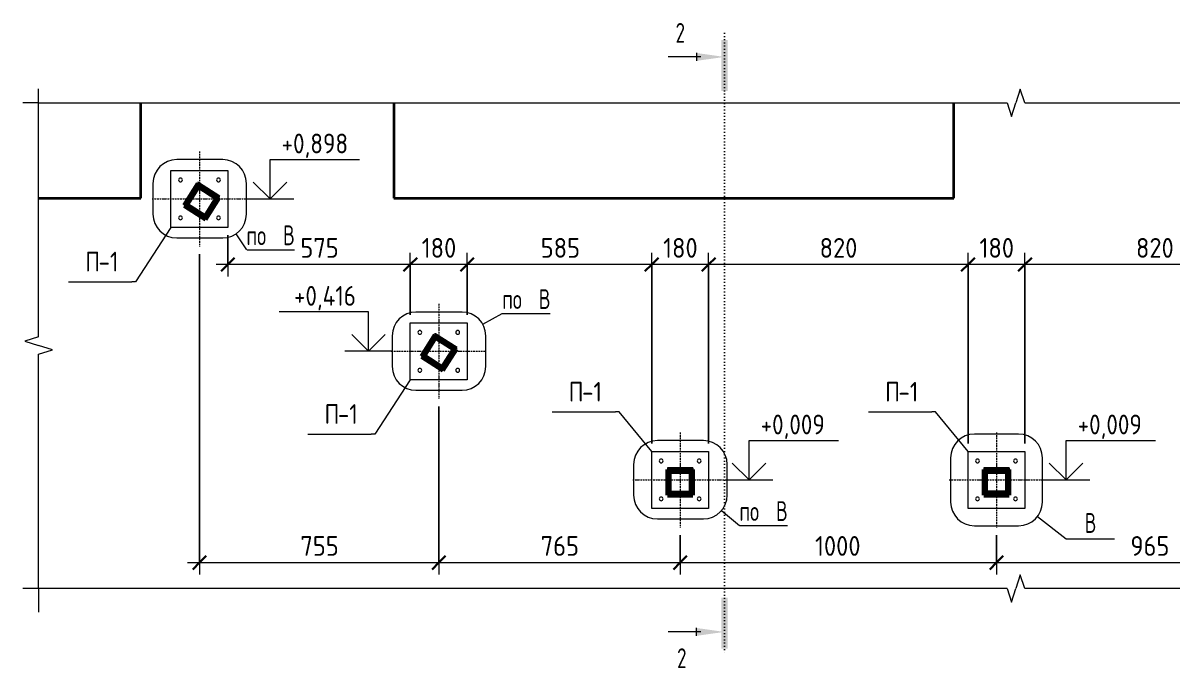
# Model space of a CAD drawing. Header units: millimetres. Extents: x 37710 to 88439, y -33428 to 33849.
# Drawn here: x 77124 to 80756, y -586 to 1454 of the extents above; entities that cross this region are included whole.
import ezdxf

# ---------------------------------------------------------------- set-up
doc = ezdxf.new("R2010")
doc.units = ezdxf.units.MM
doc.linetypes.add('02 Штрихпунктирная _5 мм_', pattern=[8, 5, -1.5, 0, -1.5])
doc.linetypes.add('04 Пунктир 10мм', pattern=[10, 0, -10])
for name, color, linetype, lineweight in [('AA_Dim', 7, 'Continuous', 9), ('AA_Dim-25', 7, 'Continuous', 9), ('AA_Linii', 7, 'Continuous', 9), ('AA_Oformlenie', 7, 'Continuous', 9), ('AA_Razrez', 7, 'Continuous', 9), ('AA_Vinoska', 7, 'Continuous', 9), ('AA_Visotnaya otmetka', 7, 'Continuous', 9), ('AF_Balki', 7, 'Continuous', 20), ('Gen_Fragment', 7, 'Continuous', 9), ('KR_Detal', 7, 'Continuous', 20)]:
    doc.layers.add(name, color=color, linetype=linetype, lineweight=lineweight)
doc.styles.add('ISOCPEUR_1', font='isocpeur.ttf', dxfattribs={"width": 0.9, "height": 62.5})
doc.styles.add('ISOCPEUR_2', font='isocpeur.ttf', dxfattribs={"width": 0.85, "height": 62.5})
doc.styles.add('ISOCPEUR_4', font='isocpeur.ttf', dxfattribs={"width": 0.7, "height": 62.5})
doc.dimstyles.new('05_Округл_5мм__прозр_', dxfattribs={"dimscale": 304.8, "dimtxt": 62.248823, "dimasz": 0.139436, "dimexe": 0.123031, "dimexo": 0.082021, "dimgap": 0.008202, "dimtad": 1, "dimdec": 0, "dimrnd": 5, "dimdsep": 46, "dimtxsty": 'ISOCPEUR_1', "dimblk1": 'OBLIQUE', "dimblk2": 'OBLIQUE', "dimsah": 1, "dimcen": 0.09, "dimdle": 0.123031, "dimazin": 0, "dimtfac": 1, "dimtdec": 4, "dimtix": 1, "dimtmove": 0, "dimatfit": 3, "dimfxl": 1, "dimtvp": 1, "dimtolj": 1, "dimtzin": 0, "dimlwd": 18, "dimlwe": 18, "dimarcsym": 2})

# ---------------------------------------------------------------- blocks, each defined once
blk = doc.blocks.new('253_Профиль гнутый сварной квадратный _НесКаркас_Балка_ - 80х6-3860705-Разрез 3 Опл1')
at = {"layer": 'AF_Balki'}
for p, q in [((-42580.1, 47.3), (-42580.1, 41.2)), ((-42500.1, 47.3), (-42500.1, 41.2)), ((-42574.1, -27.2), (-42574.1, -33.2)), ((-42506.1, -27.2), (-42506.1, -33.2))]:
    blk.add_line(p, q, dxfattribs=at)
at = {"layer": 'AF_Balki', "lineweight": 60}
for p, q in [((-42500.1, 41.2), (-42580.1, 41.2)), ((-42580.1, 41.2), (-42580.1, -39.2)), ((-42500.1, -39.2), (-42500.1, 41.2)), ((-42574.1, -33.2), (-42574.1, 35.2)), ((-42574.1, 35.2), (-42506.1, 35.2)), ((-42506.1, 35.2), (-42506.1, -33.2)), ((-42506.1, -33.2), (-42574.1, -33.2)), ((-42580.1, -39.2), (-42500.1, -39.2))]:
    blk.add_line(p, q, dxfattribs=at)
blk = doc.blocks.new('253_Профиль гнутый сварной квадратный _НесКаркас_Балка_ - 80х6-3860706-Разрез 3 Опл1')
at = {"layer": 'AF_Balki'}
for p, q in [((-43315.4, 473.4), (-43315, 467.1)), ((-43358.4, 405.6), (-43358, 399.2)), ((-43248, 430.1), (-43247.5, 423.7)), ((-43292.8, 370.6), (-43292.4, 364.2))]:
    blk.add_line(p, q, dxfattribs=at)
at = {"layer": 'AF_Balki', "lineweight": 60}
for p, q in [((-43315, 467.1), (-43358, 399.2)), ((-43349.7, 401.1), (-43313.2, 458.8)), ((-43247.5, 423.7), (-43315, 467.1)), ((-43313.2, 458.8), (-43255.8, 421.9)), ((-43292.4, 364.2), (-43349.7, 401.1)), ((-43255.8, 421.9), (-43292.4, 364.2)), ((-43290.6, 355.9), (-43247.5, 423.7)), ((-43358, 399.2), (-43290.6, 355.9))]:
    blk.add_line(p, q, dxfattribs=at)
blk = doc.blocks.new('354_Прокат Лист _НесКаркас_РабПлоск_ - 354_Прокат Лист _НесКаркас_РабПлоск_-3859046-Разрез 3 Опл1')
at = {"layer": 'AF_Balki'}
for p, q in [((-43393.1, 325.6), (-43393.1, 505.6)), ((-43393.1, 505.6), (-43213.1, 505.6)), ((-43213.1, 505.6), (-43213.1, 325.6)), ((-43213.1, 325.6), (-43393.1, 325.6))]:
    blk.add_line(p, q, dxfattribs=at)
blk = doc.blocks.new('354_Анкер клиновой _СоедНесК_РабПлоск_ - M12x120_20-3789180-Разрез 3 Опл1')
at = {"layer": 'KR_Detal'}
for start, end in [(0, 180), (180, 0)]:
    blk.add_arc((-43243.1, 475.6), 6, start, end, dxfattribs=at)
blk = doc.blocks.new('253_Профиль гнутый сварной квадратный _НесКаркас_Балка_ - 80х6-3862067-Разрез 3 Опл1')
at = {"layer": 'AF_Balki', "lineweight": 60}
for p, q in [((-44064.5, 945.2), (-44107.5, 877.3)), ((-43997, 901.8), (-44064.5, 945.2)), ((-44099.2, 879.1), (-44062.7, 936.8)), ((-44062.7, 936.8), (-44005.3, 900)), ((-44107.5, 877.3), (-44040.1, 833.9)), ((-44041.9, 842.3), (-44099.2, 879.1)), ((-44005.3, 900), (-44041.9, 842.3)), ((-44040.1, 833.9), (-43997, 901.8))]:
    blk.add_line(p, q, dxfattribs=at)
at = {"layer": 'AF_Balki'}
for p, q in [((-44064.9, 951.5), (-44064.5, 945.2)), ((-43997.5, 908.1), (-43997, 901.8)), ((-44108, 883.6), (-44107.5, 877.3)), ((-44042.3, 848.6), (-44041.9, 842.3))]:
    blk.add_line(p, q, dxfattribs=at)
blk = doc.blocks.new('231_Отверстие прямоугольное в стене _Окно_Стена_ - Отверстие прямоугольное-V70-Разрез 3 Опл1')
at = {"layer": 'AA_Linii', "lineweight": 35}
for p, q in [((-43445.1, 1202.2), (-43445.1, 900)), ((-41675.1, 900), (-41675.1, 1202.2)), ((-43445.1, 900), (-41675.1, 900))]:
    blk.add_line(p, q, dxfattribs=at)
blk = doc.blocks.new('231_Отверстие прямоугольное в стене _Окно_Стена_ - Отверстие прямоугольное-V71-Разрез 3 Опл1')
at = {"layer": 'AA_Linii', "lineweight": 35}
for p, q in [((-44245.1, 900), (-44245.1, 1202.2)), ((-44567.8, 900), (-44245.1, 900))]:
    blk.add_line(p, q, dxfattribs=at)
blk = doc.blocks.new('011_Прямоугольник обрыва _ЭлУзла_ - 011_Прямоугольник обрыва _ЭлУзла_-3843574-Разрез 3 Опл1')
at = {"layer": 'AA_Oformlenie'}
for p, q in [((-44567.8, 461.8), (-44567.8, 1202.2)), ((-44567.8, 1202.2), (-41506.4, 1202.2)), ((-41450.8, 1202.2), (-38390.1, 1202.2)), ((-38390.1, 1202.2), (-38390.1, 461.8)), ((-44567.8, -334.9), (-44567.8, 406.1)), ((-38390.1, 406.1), (-38390.1, -334.9)), ((-41506.4, -334.9), (-44567.8, -334.9)), ((-38390.1, -334.9), (-41450.8, -334.9))]:
    blk.add_line(p, q, dxfattribs=at)
blk = doc.blocks.new('Разрез - Номер узла_ сзади-394133-Разрез 3 Опл1')
at = {"layer": 'AA_Razrez'}
for points in [[(-42390, -363.9), (-42409.9, -363.9), (-42409.9, -525.3), (-42390, -525.3)], [(-42488.4, -459.7), (-42488.4, -484.5), (-42400.1, -472.1)]]:
    blk.add_hatch(color=256, dxfattribs=at).paths.add_polyline_path(points)
for p, q in [((-42475.1, -472.1), (-42577.5, -472.1)), ((-42488.4, -484.5), (-42488.4, -459.7))]:
    blk.add_line(p, q, dxfattribs=at)
blk = doc.blocks.new('Разрез - Номер узла_ спереди-394134-Разрез 3 Опл1')
at = {"layer": 'AA_Razrez'}
for points in [[(-42390, 1238.7), (-42409.9, 1238.7), (-42409.9, 1400.1), (-42390, 1400.1)], [(-42488.4, 1334.5), (-42488.4, 1359.4), (-42400.1, 1347)]]:
    blk.add_hatch(color=256, dxfattribs=at).paths.add_polyline_path(points)
for p, q in [((-42475.1, 1347), (-42577.5, 1347)), ((-42488.4, 1359.4), (-42488.4, 1334.5))]:
    blk.add_line(p, q, dxfattribs=at)
blk = doc.blocks.new('DIMBLOCK49-Разрез 3 Опл1')
at = {"layer": 'AA_Dim-25', "lineweight": 18}
for p, q in [((77682, 722.7), (77682, -290.5)), ((77682, -253), (77682, 722.7)), ((78438.3, 240.6), (78438.3, -290.5)), ((78438.3, -253), (78438.3, 240.6)), ((77644.5, -253), (78438.3, -253))]:
    blk.add_line(p, q, dxfattribs=at)
at = {"layer": 'AA_Dim-25', "lineweight": 30}
for p, q in [((77682, -253), (77660.7, -274.3)), ((77682, -253), (77703.2, -231.8)), ((78438.3, -253), (78417.1, -274.3)), ((78438.3, -253), (78459.6, -231.8))]:
    blk.add_line(p, q, dxfattribs=at)
at = {"layer": 'AA_Dim-25', "color": 0, "lineweight": 18, "insert": (78000.9, -168.9), "char_height": 62.5, "width": 142.215, "attachment_point": 1, "line_spacing_factor": 1.149209, "style": 'ISOCPEUR_1'}
blk.add_mtext('755', dxfattribs=at)
blk = doc.blocks.new('_Oblique')
at = {"color": 0, "linetype": 'ByBlock', "lineweight": -2}
blk.add_line((-0.5, -0.5), (0.5, 0.5), dxfattribs=at)
blk = doc.blocks.new('DIMBLOCK50-Разрез 3 Опл1')
at = {"layer": 'AA_Dim-25', "lineweight": 18}
for p, q in [((78438.3, 240.6), (78438.3, -290.5)), ((78438.3, -253), (78438.3, 240.6)), ((79201.3, -166.3), (79201.3, -290.5)), ((79201.3, -253), (79201.3, -166.3)), ((78438.3, -253), (79201.3, -253))]:
    blk.add_line(p, q, dxfattribs=at)
at = {"layer": 'AA_Dim-25', "lineweight": 30}
for p, q in [((78438.3, -253), (78417.1, -274.3)), ((78438.3, -253), (78459.6, -231.8)), ((79201.3, -253), (79180.1, -274.3)), ((79201.3, -253), (79222.6, -231.8))]:
    blk.add_line(p, q, dxfattribs=at)
at = {"layer": 'AA_Dim-25', "color": 0, "lineweight": 18, "insert": (78760.6, -168.9), "char_height": 62.5, "width": 142.215, "attachment_point": 1, "line_spacing_factor": 1.149209, "style": 'ISOCPEUR_1'}
blk.add_mtext('765', dxfattribs=at)
blk = doc.blocks.new('DIMBLOCK51-Разрез 3 Опл1')
at = {"layer": 'AA_Dim-25', "lineweight": 18}
for p, q in [((79201.3, -166.3), (79201.3, -290.5)), ((79201.3, -253), (79201.3, -166.3)), ((80201.3, -166.3), (80201.3, -290.5)), ((80201.3, -253), (80201.3, -166.3)), ((79201.3, -253), (80201.3, -253))]:
    blk.add_line(p, q, dxfattribs=at)
at = {"layer": 'AA_Dim-25', "lineweight": 30}
for p, q in [((79201.3, -253), (79180.1, -274.3)), ((79201.3, -253), (79222.6, -231.8)), ((80201.3, -253), (80180.1, -274.3)), ((80201.3, -253), (80222.6, -231.8))]:
    blk.add_line(p, q, dxfattribs=at)
at = {"layer": 'AA_Dim-25', "color": 0, "lineweight": 18, "insert": (79627.7, -168.9), "char_height": 62.5, "width": 176.691, "attachment_point": 1, "line_spacing_factor": 1.149209, "style": 'ISOCPEUR_1'}
blk.add_mtext('1000', dxfattribs=at)
blk = doc.blocks.new('DIMBLOCK52-Разрез 3 Опл1')
at = {"layer": 'AA_Dim-25', "lineweight": 18}
for p, q in [((80201.3, -166.3), (80201.3, -290.5)), ((80201.3, -253), (80201.3, -166.3)), ((80201.3, -253), (81166.3, -253)), ((81166.3, -248), (81166.3, -290.5)), ((81166.3, -253), (81166.3, -248))]:
    blk.add_line(p, q, dxfattribs=at)
at = {"layer": 'AA_Dim-25', "lineweight": 30}
for p, q in [((80201.3, -253), (80180.1, -274.3)), ((80201.3, -253), (80222.6, -231.8)), ((81166.3, -253), (81145.1, -274.3)), ((81166.3, -253), (81187.6, -231.8))]:
    blk.add_line(p, q, dxfattribs=at)
at = {"layer": 'AA_Dim-25', "color": 0, "lineweight": 18, "insert": (80624.6, -168.9), "char_height": 62.5, "width": 142.215, "attachment_point": 1, "line_spacing_factor": 1.149209, "style": 'ISOCPEUR_1'}
blk.add_mtext('965', dxfattribs=at)
blk = doc.blocks.new('Высотные отметки - Стрелка вверх-400292-Разрез 3 Опл1')
at = {"layer": 'AA_Vinoska'}
for p, q in [((-43836.5, 1022.7), (-43554, 1022.7)), ((-43836.5, 897.7), (-43836.5, 1022.7)), ((-43836.5, 897.7), (-43889.5, 950.7)), ((-43836.5, 897.7), (-43783.5, 950.7)), ((-43911.5, 897.7), (-43761.5, 897.7))]:
    blk.add_line(p, q, dxfattribs=at)
blk = doc.blocks.new('DIMBLOCK62-Разрез 3 Опл1')
at = {"layer": 'AA_Dim-25', "lineweight": 18}
for p, q in [((80291.3, 123.7), (80291.3, 727.4)), ((81111.3, 123.7), (81111.3, 727.4)), ((81111.3, 689.9), (80291.3, 689.9)), ((80291.3, 689.9), (80291.3, 123.7)), ((81111.3, 689.9), (81111.3, 123.7))]:
    blk.add_line(p, q, dxfattribs=at)
at = {"layer": 'AA_Dim-25', "lineweight": 30}
for p, q in [((80291.3, 689.9), (80312.6, 711.2)), ((81111.3, 689.9), (81132.6, 711.2)), ((80291.3, 689.9), (80270.1, 668.7)), ((81111.3, 689.9), (81090.1, 668.7))]:
    blk.add_line(p, q, dxfattribs=at)
at = {"layer": 'AA_Dim-25', "color": 0, "lineweight": 18, "insert": (80642.1, 774.1), "char_height": 62.5, "width": 142.215, "attachment_point": 1, "line_spacing_factor": 1.149209, "style": 'ISOCPEUR_1'}
blk.add_mtext('820', dxfattribs=at)
blk = doc.blocks.new('DIMBLOCK63-Разрез 3 Опл1')
at = {"layer": 'AA_Dim-25', "lineweight": 18}
for p, q in [((80111.3, 123.7), (80111.3, 727.4)), ((80291.3, 123.7), (80291.3, 727.4)), ((80291.3, 689.9), (80111.3, 689.9)), ((80111.3, 689.9), (80111.3, 123.7)), ((80291.3, 689.9), (80291.3, 123.7))]:
    blk.add_line(p, q, dxfattribs=at)
at = {"layer": 'AA_Dim-25', "lineweight": 30}
for p, q in [((80111.3, 689.9), (80132.6, 711.2)), ((80291.3, 689.9), (80312.6, 711.2)), ((80111.3, 689.9), (80090.1, 668.7)), ((80291.3, 689.9), (80270.1, 668.7))]:
    blk.add_line(p, q, dxfattribs=at)
at = {"layer": 'AA_Dim-25', "color": 0, "lineweight": 18, "insert": (80147.5, 774.1), "char_height": 62.5, "width": 129.286, "attachment_point": 1, "line_spacing_factor": 1.149209, "style": 'ISOCPEUR_1'}
blk.add_mtext('180', dxfattribs=at)
blk = doc.blocks.new('DIMBLOCK64-Разрез 3 Опл1')
at = {"layer": 'AA_Dim-25', "lineweight": 18}
for p, q in [((79291.3, 123.7), (79291.3, 727.4)), ((80111.3, 123.7), (80111.3, 727.4)), ((80111.3, 689.9), (79291.3, 689.9)), ((79291.3, 689.9), (79291.3, 123.7)), ((80111.3, 689.9), (80111.3, 123.7))]:
    blk.add_line(p, q, dxfattribs=at)
at = {"layer": 'AA_Dim-25', "lineweight": 30}
for p, q in [((79291.3, 689.9), (79312.6, 711.2)), ((80111.3, 689.9), (80132.6, 711.2)), ((79291.3, 689.9), (79270.1, 668.7)), ((80111.3, 689.9), (80090.1, 668.7))]:
    blk.add_line(p, q, dxfattribs=at)
at = {"layer": 'AA_Dim-25', "color": 0, "lineweight": 18, "insert": (79642.1, 774.1), "char_height": 62.5, "width": 142.215, "attachment_point": 1, "line_spacing_factor": 1.149209, "style": 'ISOCPEUR_1'}
blk.add_mtext('820', dxfattribs=at)
blk = doc.blocks.new('DIMBLOCK65-Разрез 3 Опл1')
at = {"layer": 'AA_Dim-25', "lineweight": 18}
for p, q in [((79111.3, 123.7), (79111.3, 727.4)), ((79291.3, 123.7), (79291.3, 727.4)), ((79291.3, 689.9), (79111.3, 689.9)), ((79111.3, 689.9), (79111.3, 123.7)), ((79291.3, 689.9), (79291.3, 123.7))]:
    blk.add_line(p, q, dxfattribs=at)
at = {"layer": 'AA_Dim-25', "lineweight": 30}
for p, q in [((79111.3, 689.9), (79132.6, 711.2)), ((79291.3, 689.9), (79312.6, 711.2)), ((79111.3, 689.9), (79090.1, 668.7)), ((79291.3, 689.9), (79270.1, 668.7))]:
    blk.add_line(p, q, dxfattribs=at)
at = {"layer": 'AA_Dim-25', "color": 0, "lineweight": 18, "insert": (79147.5, 774.1), "char_height": 62.5, "width": 129.286, "attachment_point": 1, "line_spacing_factor": 1.149209, "style": 'ISOCPEUR_1'}
blk.add_mtext('180', dxfattribs=at)
blk = doc.blocks.new('DIMBLOCK66-Разрез 3 Опл1')
at = {"layer": 'AA_Dim-25', "lineweight": 18}
for p, q in [((78528.3, 530.6), (78528.3, 727.4)), ((79111.3, 123.7), (79111.3, 727.4)), ((79111.3, 689.9), (78528.3, 689.9)), ((78528.3, 689.9), (78528.3, 530.6)), ((79111.3, 689.9), (79111.3, 123.7))]:
    blk.add_line(p, q, dxfattribs=at)
at = {"layer": 'AA_Dim-25', "lineweight": 30}
for p, q in [((78528.3, 689.9), (78549.6, 711.2)), ((79111.3, 689.9), (79132.6, 711.2)), ((78528.3, 689.9), (78507.1, 668.7)), ((79111.3, 689.9), (79090.1, 668.7))]:
    blk.add_line(p, q, dxfattribs=at)
at = {"layer": 'AA_Dim-25', "color": 0, "lineweight": 18, "insert": (78760.6, 774.1), "char_height": 62.5, "width": 142.215, "attachment_point": 1, "line_spacing_factor": 1.149209, "style": 'ISOCPEUR_1'}
blk.add_mtext('585', dxfattribs=at)
blk = doc.blocks.new('DIMBLOCK67-Разрез 3 Опл1')
at = {"layer": 'AA_Dim-25', "lineweight": 18}
for p, q in [((78348.3, 530.6), (78348.3, 727.4)), ((78528.3, 530.6), (78528.3, 727.4)), ((78528.3, 689.9), (78348.3, 689.9)), ((78348.3, 689.9), (78348.3, 530.6)), ((78528.3, 689.9), (78528.3, 530.6))]:
    blk.add_line(p, q, dxfattribs=at)
at = {"layer": 'AA_Dim-25', "lineweight": 30}
for p, q in [((78348.3, 689.9), (78369.6, 711.2)), ((78528.3, 689.9), (78549.6, 711.2)), ((78348.3, 689.9), (78327.1, 668.7)), ((78528.3, 689.9), (78507.1, 668.7))]:
    blk.add_line(p, q, dxfattribs=at)
at = {"layer": 'AA_Dim-25', "color": 0, "lineweight": 18, "insert": (78384.5, 774.1), "char_height": 62.5, "width": 129.286, "attachment_point": 1, "line_spacing_factor": 1.149209, "style": 'ISOCPEUR_1'}
blk.add_mtext('180', dxfattribs=at)
blk = doc.blocks.new('DIMBLOCK68-Разрез 3 Опл1')
at = {"layer": 'AA_Dim-25', "lineweight": 18}
for p, q in [((77772, 782.7), (77772, 652.4)), ((77772, 689.9), (77772, 782.7)), ((78348.3, 530.6), (78348.3, 727.4)), ((78348.3, 689.9), (77734.5, 689.9)), ((78348.3, 689.9), (78348.3, 530.6))]:
    blk.add_line(p, q, dxfattribs=at)
at = {"layer": 'AA_Dim-25', "lineweight": 30}
for p, q in [((77772, 689.9), (77793.2, 711.2)), ((78348.3, 689.9), (78369.6, 711.2)), ((77772, 689.9), (77750.7, 668.7)), ((78348.3, 689.9), (78327.1, 668.7))]:
    blk.add_line(p, q, dxfattribs=at)
at = {"layer": 'AA_Dim-25', "color": 0, "lineweight": 18, "insert": (78000.9, 774.1), "char_height": 62.5, "width": 142.215, "attachment_point": 1, "line_spacing_factor": 1.149209, "style": 'ISOCPEUR_1'}
blk.add_mtext('575', dxfattribs=at)
blk = doc.blocks.new('043_М_Балки_Полка - Позиция_дп8-3812752-Разрез 3 Опл1')
at = {"layer": 'AA_Vinoska'}
blk.add_line((-44473.1, 635.7), (-44273.1, 635.7), dxfattribs=at)
blk = doc.blocks.new('Вид узла - Номер узла 6мм-393529-Разрез 3 Опл1')
at = {"layer": 'Gen_Fragment'}
blk.add_line((-41317.5, -177.6), (-41167.5, -177.6), dxfattribs=at)

msp = doc.modelspace()

# ---------------------------------------------------------------- linework, layer by layer
at = {"layer": 'AA_Linii', "linetype": '02 Штрихпунктирная _5 мм_', "lineweight": 20}
for p, q in [((77681.956, 1047.7068), (77681.956, 747.7068)), ((77531.956, 897.7068), (77831.956, 897.7068)), ((78438.342, 565.6284), (78438.342, 265.6284)), ((78288.342, 415.6284), (78588.342, 415.6284)), ((79201.3406, 158.6844), (79201.3406, -141.3156)), ((80201.3406, 158.6844), (80201.3406, -141.3156)), ((79051.3406, 8.6844), (79351.3406, 8.6844)), ((80051.3406, 8.6844), (80351.3406, 8.6844))]:
    msp.add_line(p, q, dxfattribs=at)
at = {"layer": 'AA_Razrez', "linetype": '04 Пунктир 10мм'}
msp.add_line((79341.3406, 1421.9636), (79341.3406, -547.1231), dxfattribs=at)
at = {"layer": 'AA_Vinoska'}
for p, q in [((77173.6359, 1202.1512), (77173.6359, 1246.0798)), ((80276.5653, 1245.4762), (80262.4881, 1202.1512)), ((80290.6424, 1202.1512), (80276.5653, 1245.4762)), ((77173.6359, 1202.1512), (77124.0921, 1202.1512)), ((80234.9881, 1202.1512), (80248.7381, 1158.8499)), ((80248.7381, 1158.8499), (80262.4881, 1202.1512)), ((77591.956, 807.7068), (77480.1439, 635.7117)), ((77480.1439, 635.7117), (77468.3317, 635.7117)), ((77173.6359, 461.7784), (77130.3108, 447.7012)), ((77130.3108, 447.7012), (77173.6359, 433.6241)), ((77216.9372, 419.8741), (77173.6359, 433.6241)), ((77173.6359, 406.1241), (77216.9372, 419.8741)), ((78348.342, 325.6284), (78236.5299, 153.6333)), ((79008.4533, 224.0883), (78996.6411, 224.0883)), ((79111.3406, 98.6844), (79008.4533, 224.0883)), ((80008.4533, 224.0883), (79996.6411, 224.0883)), ((80111.3406, 98.6844), (80008.4533, 224.0883)), ((78236.5299, 153.6333), (78224.7178, 153.6333)), ((80276.5653, -291.578), (80262.4881, -334.903)), ((80290.6424, -334.903), (80276.5653, -291.578)), ((77173.6359, -334.903), (77124.0921, -334.903)), ((77173.6359, -334.903), (77173.6359, -409.903)), ((80234.9881, -334.903), (80248.7381, -378.2043)), ((80248.7381, -378.2043), (80262.4881, -334.903))]:
    msp.add_line(p, q, dxfattribs=at)
at = {"layer": 'AA_Visotnaya otmetka'}
for p, q in [((77831.956, 897.7068), (77881.9959, 897.7068)), ((77881.9959, 897.7068), (77904.9072, 897.7068)), ((78240.231, 415.6284), (78216.2151, 415.6284)), ((78288.342, 415.6284), (78240.231, 415.6284)), ((79351.3406, 8.6844), (79392.8937, 8.6844)), ((79392.8937, 8.6844), (79419.0929, 8.6844)), ((80351.3406, 8.6844), (80397.1956, 8.6844)), ((80397.1956, 8.6844), (80421.2115, 8.6844))]:
    msp.add_line(p, q, dxfattribs=at)
at = {"layer": 'AF_Balki'}
for p, q in [((80241.3406, 47.2769), (80161.3406, 47.2769)), ((80161.3406, 47.2769), (80161.3406, 41.233)), ((80167.3406, 41.2408), (80235.3406, 41.2408)), ((80241.3406, 47.2769), (80241.3406, 41.233)), ((80235.3406, -27.1686), (80167.3406, -27.1686)), ((80167.3406, -27.1686), (80167.3406, -33.2124)), ((80167.3406, -33.2047), (80235.3406, -33.2047)), ((80235.3406, -27.1686), (80235.3406, -33.2124))]:
    msp.add_line(p, q, dxfattribs=at)
at = {"layer": 'AF_Balki', "lineweight": 60}
for p, q in [((80241.3406, 41.233), (80161.3406, 41.233)), ((80161.3406, 41.233), (80161.3406, -39.2486)), ((80241.3406, -39.2486), (80241.3406, 41.233)), ((80167.3406, -33.2124), (80167.3406, 35.1969)), ((80167.3406, 35.1969), (80235.3406, 35.1969)), ((80235.3406, 35.1969), (80235.3406, -33.2124)), ((80235.3406, -33.2124), (80167.3406, -33.2124)), ((80161.3406, -39.2486), (80241.3406, -39.2486))]:
    msp.add_line(p, q, dxfattribs=at)
at = {"layer": 'Gen_Fragment'}
for p, q in [((77755.5154, 1021.9555), (77609.9222, 1021.9555)), ((77534.9222, 946.9555), (77534.9222, 849.3646)), ((77830.5154, 849.3646), (77830.5154, 946.9555)), ((77609.9222, 774.3646), (77755.5154, 774.3646)), ((77797.0155, 786.8927), (77830.3786, 736.6699)), ((77830.3786, 736.6699), (77831.0765, 736.6699)), ((78511.9014, 539.8771), (78366.3082, 539.8771)), ((78577.5801, 501.0891), (78638.7666, 534.8243)), ((78638.7666, 534.8243), (78639.4645, 534.8243)), ((78291.3082, 464.8771), (78291.3082, 367.2863)), ((78586.9014, 367.2863), (78586.9014, 464.8771)), ((78366.3082, 292.2863), (78511.9014, 292.2863)), ((80271.3406, 153.6844), (80131.3406, 153.6844)), ((79274.9, 132.9332), (79129.3068, 132.9332)), ((80056.3406, 78.6844), (80056.3406, -61.3156)), ((80346.3406, -61.3156), (80346.3406, 78.6844)), ((79054.3068, 57.9332), (79054.3068, -39.6577)), ((79349.9, -39.6577), (79349.9, 57.9332)), ((79332.1797, -88.0729), (79388.5838, -135.748)), ((80330.6272, -107.2515), (80421.3719, -177.5615)), ((79129.3068, -114.6577), (79274.9, -114.6577)), ((79388.5838, -135.748), (79389.2817, -135.748)), ((80131.3406, -136.3156), (80271.3406, -136.3156)), ((80421.3719, -177.5615), (80422.7851, -177.5615))]:
    msp.add_line(p, q, dxfattribs=at)
for centre, start, end in [((77609.9222, 946.9555), 90, 180), ((77755.5154, 946.9555), 0, 90), ((77609.9222, 849.3646), 180, 270), ((77755.5154, 849.3646), 270, 0), ((78366.3082, 464.8771), 90, 180), ((78511.9014, 464.8771), 0, 90), ((78366.3082, 367.2863), 180, 270), ((78511.9014, 367.2863), 270, 0), ((80131.3406, 78.6844), 90, 180), ((80271.3406, 78.6844), 360, 90), ((79129.3068, 57.9332), 90, 180), ((79274.9, 57.9332), 0, 90), ((79129.3068, -39.6577), 180, 270), ((79274.9, -39.6577), 270, 0), ((80131.3406, -61.3156), 180, 270), ((80271.3406, -61.3156), 270, 0)]:
    msp.add_arc(centre, 75, start, end, dxfattribs=at)

# ---------------------------------------------------------------- block references
at = {"layer": 'AA_Linii', "lineweight": 35}
for name in ['231_Отверстие прямоугольное в стене _Окно_Стена_ - Отверстие прямоугольное-V71-Разрез 3 Опл1', '231_Отверстие прямоугольное в стене _Окно_Стена_ - Отверстие прямоугольное-V70-Разрез 3 Опл1']:
    msp.add_blockref(name, (121741.4022, 0), dxfattribs=at)
at = {"layer": 'AA_Oformlenie'}
msp.add_blockref('011_Прямоугольник обрыва _ЭлУзла_ - 011_Прямоугольник обрыва _ЭлУзла_-3843574-Разрез 3 Опл1', (121741.4022, 0), dxfattribs=at)
at = {"layer": 'AA_Razrez'}
for name in ['Разрез - Номер узла_ спереди-394134-Разрез 3 Опл1', 'Разрез - Номер узла_ сзади-394133-Разрез 3 Опл1']:
    msp.add_blockref(name, (121741.4022, 0), dxfattribs=at)
at = {"layer": 'AA_Vinoska'}
for name, p in [('Высотные отметки - Стрелка вверх-400292-Разрез 3 Опл1', (121741.4022, 0)), ('043_М_Балки_Полка - Позиция_дп8-3812752-Разрез 3 Опл1', (121741.4022, 0)), ('043_М_Балки_Полка - Позиция_дп8-3812752-Разрез 3 Опл1', (123269.7116, -411.6234)), ('043_М_Балки_Полка - Позиция_дп8-3812752-Разрез 3 Опл1', (124269.7116, -411.6234)), ('043_М_Балки_Полка - Позиция_дп8-3812752-Разрез 3 Опл1', (122497.7883, -482.0784))]:
    msp.add_blockref(name, p, dxfattribs=at)
at = {"layer": 'AA_Visotnaya otmetka', "extrusion": (0, 0, -1)}
msp.add_blockref('Высотные отметки - Стрелка вверх-400292-Разрез 3 Опл1', (-34379.7201, -482.0784), dxfattribs=at)
at = {"layer": 'AA_Visotnaya otmetka'}
for p in [(123255.5879, -889.0223), (124257.7066, -889.0223)]:
    msp.add_blockref('Высотные отметки - Стрелка вверх-400292-Разрез 3 Опл1', p, dxfattribs=at)
at = {"layer": 'AF_Balki'}
for name, p in [('354_Прокат Лист _НесКаркас_РабПлоск_ - 354_Прокат Лист _НесКаркас_РабПлоск_-3859046-Разрез 3 Опл1', (120985.0162, 482.0784)), ('253_Профиль гнутый сварной квадратный _НесКаркас_Балка_ - 80х6-3862067-Разрез 3 Опл1', (121741.4022, 0)), ('354_Прокат Лист _НесКаркас_РабПлоск_ - 354_Прокат Лист _НесКаркас_РабПлоск_-3859046-Разрез 3 Опл1', (121741.4022, 0)), ('253_Профиль гнутый сварной квадратный _НесКаркас_Балка_ - 80х6-3860706-Разрез 3 Опл1', (121741.4022, 0)), ('354_Прокат Лист _НесКаркас_РабПлоск_ - 354_Прокат Лист _НесКаркас_РабПлоск_-3859046-Разрез 3 Опл1', (122504.4009, -406.944)), ('354_Прокат Лист _НесКаркас_РабПлоск_ - 354_Прокат Лист _НесКаркас_РабПлоск_-3859046-Разрез 3 Опл1', (123504.4009, -406.944)), ('253_Профиль гнутый сварной квадратный _НесКаркас_Балка_ - 80х6-3860705-Разрез 3 Опл1', (121741.4022, 0))]:
    msp.add_blockref(name, p, dxfattribs=at)
at = {"layer": 'Gen_Fragment'}
for p in [(119149.6937, 914.2313), (119958.0817, 712.3857), (120707.8989, 41.8135), (121741.4022, 0)]:
    msp.add_blockref('Вид узла - Номер узла 6мм-393529-Разрез 3 Опл1', p, dxfattribs=at)
at = {"layer": 'KR_Detal'}
for p in [(120865.0162, 482.0784), (120985.0162, 482.0784), (120865.0161, 362.0784), (120985.0161, 362.0784), (121621.4022, 0), (121741.4022, 0), (121621.4021, -120), (121741.4021, -120), (122384.4009, -406.944), (122504.4009, -406.944), (123384.4009, -406.944), (123504.4009, -406.944), (122384.4008, -526.944), (122504.4008, -526.944), (123384.4008, -526.944), (123504.4008, -526.944)]:
    msp.add_blockref('354_Анкер клиновой _СоедНесК_РабПлоск_ - M12x120_20-3789180-Разрез 3 Опл1', p, dxfattribs=at)

# ---------------------------------------------------------------- texts
at = {"layer": 'AA_Razrez', "char_height": 62.5, "width": 37.879734, "attachment_point": 1, "style": 'ISOCPEUR_4'}
for insert in [(79186.8189, 1454.4252), (79191.6124, -523.9077)]:
    msp.add_mtext('\\fISOCPEUR|b0|i0|c204|p34|;\\W.7;2', dxfattribs=dict(at, insert=insert))
at = {"layer": 'AA_Vinoska', "char_height": 62.5, "attachment_point": 1, "style": 'ISOCPEUR_2'}
for s, insert, width in [('\\fISOCPEUR|b0|i0|c204|p34|;\\W.85;П', (77320.7843, 730.646), 51.107578), ('-1', (77362.9523, 730.646), 78.364953), ('\\fISOCPEUR|b0|i0|c204|p34|;\\W.85;П', (78849.0937, 319.0226), 51.107578), ('-1', (78891.2617, 319.0226), 78.364953), ('\\fISOCPEUR|b0|i0|c204|p34|;\\W.85;П', (79849.0937, 319.0226), 51.107578), ('-1', (79891.2617, 319.0226), 78.364953), ('\\fISOCPEUR|b0|i0|c204|p34|;\\W.85;П', (78077.1704, 248.5676), 51.107578), ('-1', (78119.3383, 248.5676), 78.364953)]:
    msp.add_mtext(s, dxfattribs=dict(at, insert=insert, width=width))
at = {"layer": 'Gen_Fragment', "char_height": 62.5, "attachment_point": 1, "style": 'ISOCPEUR_4'}
for s, insert, width in [('\\fISOCPEUR|b0|i0|c204|p34|;\\W.7; ', (77892.9158, 813.8965), 32.267922), ('\\fISOCPEUR|b0|i0|c204|p34|;\\W.7; ', (77919.5395, 813.8965), 32.267922), ('\\fISOCPEUR|b0|i0|c204|p34|;\\W.7;В', (77946.1632, 813.8965), 42.088594), ('по', (77830.408, 813.8965), 75.759469), ('по', (78638.7959, 612.0509), 75.759469), ('\\fISOCPEUR|b0|i0|c204|p34|;\\W.7; ', (78701.3038, 612.0509), 32.267922), ('\\fISOCPEUR|b0|i0|c204|p34|;\\W.7; ', (78727.9275, 612.0509), 32.267922), ('\\fISOCPEUR|b0|i0|c204|p34|;\\W.7;В', (78754.5512, 612.0509), 42.088594), ('\\fISOCPEUR|b0|i0|c204|p34|;\\W.7; ', (79451.121, -58.5213), 32.267922), ('\\fISOCPEUR|b0|i0|c204|p34|;\\W.7; ', (79477.7447, -58.5213), 32.267922), ('\\fISOCPEUR|b0|i0|c204|p34|;\\W.7;В', (79504.3684, -58.5213), 42.088594), ('по', (79388.6132, -58.5213), 75.759469), ('\\fISOCPEUR|b0|i0|c204|p34|;\\W.7;В', (80480.0415, -96.1916), 42.088594)]:
    msp.add_mtext(s, dxfattribs=dict(at, insert=insert, width=width))

# ---------------------------------------------------------------- dimensions: what is measured, and where the dimension line sits
at = {"layer": 'AA_Dim', "lineweight": 18}
for base, p1, p2, override, picture, middle in [((78348.342, 689.9264), (78528.342, 505.6284), (78348.342, 505.6284), {"dimpost": '<>', "dimfxl": 180}, 'DIMBLOCK67-Разрез 3 Опл1', (78438.342, 723.6764)), ((78528.342, 689.9264), (79111.3406, 98.6844), (78528.342, 505.6284), {"dimpost": '<>', "dimfxl": 710.978742}, 'DIMBLOCK66-Разрез 3 Опл1', (78819.8413, 723.6764)), ((79111.3406, 689.9264), (79291.3406, 98.6844), (79111.3406, 98.6844), {"dimpost": '<>', "dimfxl": 180}, 'DIMBLOCK65-Разрез 3 Опл1', (79201.3406, 723.6764)), ((80111.3406, 689.9264), (80291.3406, 98.6844), (80111.3406, 98.6844), {"dimpost": '<>', "dimfxl": 180}, 'DIMBLOCK63-Разрез 3 Опл1', (80201.3406, 723.6764)), ((78438.342, -253.0214), (77681.956, 747.7068), (78438.342, 265.6284), {"dimpost": '<>', "dimfxl": 896.950041}, 'DIMBLOCK49-Разрез 3 Опл1', (78060.149, -219.2714)), ((79201.3406, -253.0214), (78438.342, 265.6284), (79201.3406, -141.3156), {"dimpost": '<>', "dimfxl": 864.737112}, 'DIMBLOCK50-Разрез 3 Опл1', (78819.8413, -219.2714)), ((80201.3406, -253.0214), (79201.3406, -141.3156), (80201.3406, -141.3156), {"dimpost": '<>', "dimfxl": 1000}, 'DIMBLOCK51-Разрез 3 Опл1', (79701.3406, -219.2714)), ((81166.3406, -253.0214), (80201.3406, -141.3156), (81166.3406, -222.9694), {"dimpost": '<>', "dimfxl": 968.448421}, 'DIMBLOCK52-Разрез 3 Опл1', (80683.8406, -219.2714))]:
    dim = msp.add_linear_dim(base=base, p1=p1, p2=p2, dimstyle='05_Округл_5мм__прозр_', override=override, dxfattribs=at)
    dim.commit()
    dim.dimension.update_dxf_attribs({"geometry": picture, "text_midpoint": middle})

# ---------------------------------------------------------------- next in the draw order: texts
at = {"layer": 'AA_Visotnaya otmetka', "char_height": 62.5, "attachment_point": 1, "line_spacing_factor": 1.149209, "style": 'ISOCPEUR_2', "bg_fill": 3, "box_fill_scale": 1.25, "bg_fill_color": 256, "bg_fill_true_color": 13158600, "bg_fill_transparency": 0}
for s, insert, width in [('+0,898', (77941.5707, 1104.3603), 242.007515), ('+0,416', (77980.6797, 622.2819), 235.285084), ('+0,009', (79455.7564, 215.3379), 242.007515), ('+0,009', (80457.8751, 215.3379), 242.007515)]:
    msp.add_mtext(s, dxfattribs=dict(at, insert=insert, width=width))

# ---------------------------------------------------------------- next in the draw order: dimensions: what is measured, and where the dimension line sits
at = {"layer": 'AA_Dim', "lineweight": 18}
for base, p1, p2, override, picture, middle in [((77771.956, 689.9264), (78348.342, 505.6284), (77771.956, 807.7068), {"dimpost": '<>', "dimfxl": 650.74741}, 'DIMBLOCK68-Разрез 3 Опл1', (78060.149, 723.6764)), ((79291.3406, 689.9264), (80111.3406, 98.6844), (79291.3406, 98.6844), {"dimpost": '<>', "dimfxl": 820}, 'DIMBLOCK64-Разрез 3 Опл1', (79701.3406, 723.6764)), ((80291.3406, 689.9264), (81111.3406, 98.6844), (80291.3406, 98.6844), {"dimpost": '<>', "dimfxl": 820}, 'DIMBLOCK62-Разрез 3 Опл1', (80701.3406, 723.6764))]:
    dim = msp.add_linear_dim(base=base, p1=p1, p2=p2, dimstyle='05_Округл_5мм__прозр_', override=override, dxfattribs=at)
    dim.commit()
    dim.dimension.update_dxf_attribs({"geometry": picture, "text_midpoint": middle})

doc.saveas('drawing.dxf')
